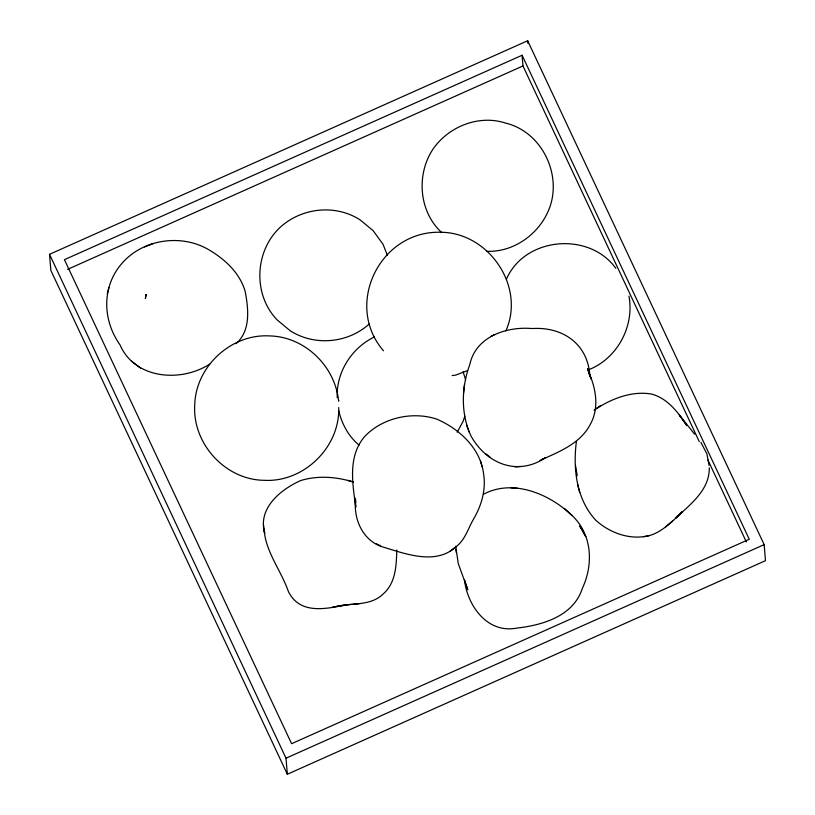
<?xml version="1.0" encoding="UTF-8"?>
<svg xmlns="http://www.w3.org/2000/svg" width="815" height="815" viewBox="0 0 815 815"><rect width="100%" height="100%" fill="white"/><g stroke="black" fill="none" stroke-linecap="round" stroke-linejoin="round"><path stroke-width="1.22" d="M338.714 407.551C340.018 447.15 303.812 482.511 264.243 480.32C225.286 479.882 192.391 443.655 194.724 405.096C195.569 366.821 230.879 333.844 269.195 335.902C304.708 336.473 335.21 366.22 338.632 401.143L338.724 400.41M332.581 607.083L347.648 604.699C326.774 608.53 300.317 615.417 288.388 591.527C281.134 570.52 265.7 552.173 264.07 529.465L264.753 533.305C257.397 508.509 280.452 489.571 300.572 480.616C317.534 475.277 336.351 476.734 353.18 481.981M541.455 459.731C559.956 451.5 580.81 443.146 590.508 423.963C599.239 408.03 596.06 388.898 589.021 373.015L591.12 379.067L587.564 368.635L589.805 375.379C587.737 343.686 562.462 326.54 532.154 328.557C506.686 326.275 475.705 336.544 469.827 364.519C461.321 387.329 460.658 413.918 471.09 436.178C486.637 463.837 517.464 476.449 545.49 457.735L540.009 460.465M709.295 467.8C709.58 490.212 690.295 504.322 675.615 518.238L682.257 511.708L679.15 514.907M464.509 384.456L463.531 393.187M396.813 549.993C396.304 565.376 395.907 582.827 383.335 593.829C371.131 606.024 352.508 602.947 337.013 606.228M235.963 343.706C250.867 330.961 248.483 308.987 245.244 291.729C239.875 272.597 224.064 258.335 207.255 248.87C181.806 234.761 147.484 238.826 126.315 258.824C101.631 282.102 101.131 318.247 120.05 344.918C134.883 379.291 181.052 382.592 209.537 364.183M576.399 441.516C572.904 468.574 576.348 499.106 595.592 520.041C608.194 531.686 626.256 538.949 643.504 536.678C658.031 535.323 668.87 524.544 678.966 515.08M464.825 416.058L463.215 421.07L457.164 432.215M108.945 287.603L107.325 293.665M505.86 330.921C525.746 286.31 488.47 232.234 440.426 232.255C379.943 230.614 343.686 304.718 383.468 350.796M506.461 279.137C524.758 236.88 589.153 231.236 615.824 268.318M456.308 546.508C465.722 539.296 468.431 527.173 474.473 517.515C481.828 504.373 486.015 489.163 483.621 474.075C480.626 448.474 459.293 428.751 436.626 419.083C412.237 411.055 382.154 417.83 364.499 436.718C347.638 456.634 352.569 483.611 355.768 507.124L355.401 498.311L355.544 502.631L355.483 500.43C353.639 520.612 363.704 542.087 384.558 547.497C407.154 554.424 436.412 565.162 456.308 546.508L449.911 551.409M672.609 521.06L665.56 526.898M594.145 410.22C610.506 399.014 631.615 390.497 651.715 394.093C667.76 398.494 678.121 412.38 686.841 425.603L679.313 415.018L694.614 434.151M596.244 408.57L600.747 405.432M369.164 324.034C347.791 343.339 314.519 346.334 290.191 330.737L277.212 319.979C252.711 294.643 254.545 251.183 280.156 227.334C301.713 207.621 335.423 203.964 360.169 219.918L373.148 230.676L383.03 244.276L387.38 255.36M374.421 336.962C351.734 347.74 336.004 372.465 337.237 397.7M494.756 334.476L491.007 336.351M588.308 369.888C617.189 358.814 634.63 326.326 628.956 296.069M483.58 494.226C513.022 478.456 549.728 494.073 571.977 515.467C592.291 534.355 593.585 564.479 582.328 588.42C573.495 616.171 542.545 625.207 516.639 628.11C487.401 633.734 467.494 605.942 464.458 579.852M49.521 254.321L527.662 40.75L764.164 544.624L765.479 560.679L287.338 774.25L50.836 270.376L49.521 254.321L286.014 758.195L287.338 774.25M522.089 55.257L64.426 259.679L291.597 743.698L749.26 539.265L522.089 55.257L522.965 65.954L699.29 441.649M67.625 269.347L522.965 65.954M286.014 758.195L764.164 544.624M144.601 246.965L153.016 243.563M467.596 370.56L455.605 375.145L452.111 375.572M643.504 536.678L648.934 535.679M348.392 604.669L359.415 603.63M515.019 466.913L520.52 466.455M486.596 251.326C516.048 252.477 543.34 230.94 551.184 202.843C560.078 169.52 539.561 131.123 505.392 123.034C478.599 114.314 447.812 126.794 432.429 149.98C416.149 175.439 419.083 211.931 441.791 232.632M510.699 487.757L517.851 488.379M352.956 481.92L347.832 480.341M376.021 543.676L380.666 545.877M131.572 361.157L140.608 368.095M485.974 453.904L490.355 457.541M359.13 445.112C348.545 436.524 341.811 423.8 338.704 410.638M571.977 515.467L564.367 508.458M700.89 442.331L706.911 453.884L709.111 465.375M582.002 529.872L579.74 525.92L585.73 536.576L582.531 530.83M707.95 460.078L746.357 541.904M466.496 425.002L469.338 432.408M464.53 579.985L467.779 589.714L458.285 563.695L455.687 546.233M463.093 371.793L465.63 379.759M482.083 466.628L480.473 460.882M577.55 484.151L579.699 492.464M575.512 465.497L577.214 475.736M455.87 549.514L456.359 552.723M263.561 525.135L263.968 529.353M527.662 40.75L527.865 43.215M146.068 294.541L145.406 298.392L146.068 294.541"/></g></svg>
